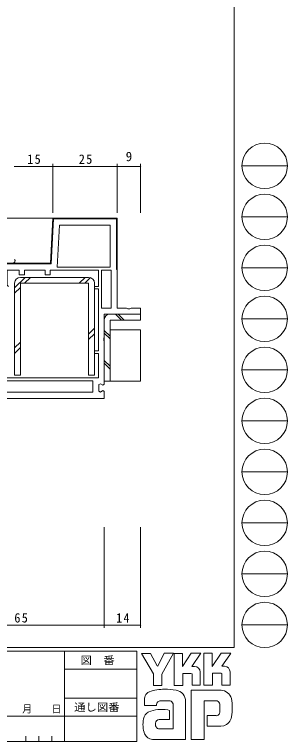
# Model space of a CAD drawing. Units: millimetres on the paper. Extents: x -420 to 373, y -297 to 267.
# Drawn here: x 267.1 to 372.9, y -297 to -14.9 of the extents above; entities that cross this region are included whole.
import ezdxf
from ezdxf.enums import TextEntityAlignment as Align

# ---------------------------------------------------------------- set-up
doc = ezdxf.new("R2010")
doc.units = ezdxf.units.MM
for name, color, linetype, lineweight in [('0-1_YKK_ZWAK', 7, 'Continuous', 9), ('0-3_YKK_12', 2, 'Continuous', 9), ('0-4_YKK_D', 6, 'Continuous', 9), ('0-6_YKK_13', 4, 'Continuous', 9), ('0-7_YKK_11', 7, 'Continuous', 9)]:
    doc.layers.add(name, color=color, linetype=linetype, lineweight=lineweight)
doc.styles.add('ＭＳ ゴシック', font='')
doc.styles.get('ＭＳ ゴシック').set_extended_font_data('MS Gothic')

msp = doc.modelspace()

# ---------------------------------------------------------------- linework, layer by layer
at = {"layer": '0-1_YKK_ZWAK'}
for p, q in [((352.3, 264.4), (352.3, -260.6)), ((355.276, -73.616), (372.916, -73.616)), ((355.276, -93.412), (372.916, -93.412)), ((355.276, -113.208), (372.916, -113.208)), ((355.276, -133.004), (372.916, -133.004)), ((355.276, -152.8), (372.916, -152.8)), ((355.276, -172.596), (372.916, -172.596)), ((355.276, -192.392), (372.916, -192.392)), ((355.276, -212.188), (372.916, -212.188)), ((355.276, -231.984), (372.916, -231.984)), ((355.276, -251.78), (372.916, -251.78)), ((352.3, -260.6), (-417.7, -260.6)), ((314.5, -262), (-417.7, -262)), ((286.5, -262), (286.5, -297)), ((314.5, -262), (314.5, -297)), ((316.337, -262.906), (319.851, -262.906)), ((320.932, -270.799), (316.337, -262.906)), ((325.136, -262.798), (322.581, -267.771)), ((328.96, -275.231), (328.96, -262.825)), ((340.474, -262.717), (343.745, -262.717)), ((340.474, -275.123), (340.474, -262.717)), ((347.178, -262.717), (350.962, -262.717)), ((350.583, -263.365), (347.461, -267.825)), ((350.962, -262.717), (350.583, -263.365)), ((336.879, -267.906), (335.84, -267.906)), ((348.501, -267.825), (347.461, -267.825)), ((286.5, -269), (314.5, -269)), ((335.474, -270.582), (332.284, -270.582)), ((339.042, -270.069), (339.042, -275.15)), ((343.88, -270.555), (343.88, -275.123)), ((347.069, -270.555), (343.88, -270.555)), ((347.502, -270.717), (347.069, -270.555)), ((347.502, -275.096), (347.502, -270.717)), ((350.664, -270.069), (350.664, -275.096)), ((343.88, -275.123), (340.474, -275.123)), ((347.502, -275.046), (347.553, -275.096)), ((350.664, -275.096), (347.502, -275.096)), ((347.124, -277.096), (335.528, -277.096)), ((335.528, -277.096), (335.528, -296.206)), ((286.5, -280.199), (314.5, -280.199)), ((317.418, -283.07), (317.418, -281.141)), ((327.446, -281.205), (323.748, -281.275)), ((333.42, -281.583), (333.42, -296.179)), ((340.555, -281.259), (345.204, -281.259)), ((340.555, -296.206), (340.555, -281.259)), ((322.067, -283.07), (317.418, -283.07)), ((328.527, -292.071), (328.527, -282.34)), ((346.673, -282.756), (346.691, -285.391)), ((185.7, -287.2), (286.5, -287.2)), ((314.5, -287.199), (286.5, -287.199)), ((341.772, -286.989), (341.772, -291.125)), ((345.313, -286.989), (341.772, -286.989)), ((327.176, -288.53), (323.181, -288.535)), ((322.905, -292.071), (328.527, -292.071)), ((328.095, -292.071), (328.446, -292.071)), ((328.527, -292.07), (328.528, -292.071)), ((341.772, -291.125), (347.097, -291.125)), ((347.097, -291.125), (348.178, -290.882)), ((271.38, -294.9), (271.38, -297)), ((276.42, -294.9), (276.42, -297)), ((281.46, -294.9), (281.46, -297)), ((333.42, -296.179), (333.095, -296.233)), ((-417.7, -297), (314.5, -297)), ((322.067, -296.26), (320.58, -296.26)), ((333.095, -296.233), (322.067, -296.26))]:
    msp.add_line(p, q, dxfattribs=at)
for points in [[(319.851, -262.906), (322.364, -267.609), (322.581, -267.771)], [(325.136, -262.798), (328.762, -262.798), (324.229, -270.826)], [(328.96, -262.825), (332.176, -262.825), (332.176, -267.923), (335.555, -262.771)], [(335.555, -262.771), (339.38, -262.771), (335.84, -267.906)], [(343.745, -262.717), (343.745, -267.908), (347.178, -262.717)], [(324.229, -270.826), (324.229, -275.258), (320.932, -275.258), (320.932, -270.799)], [(332.284, -270.582), (332.284, -275.231), (328.96, -275.231)], [(339.042, -275.15), (335.906, -275.15), (335.906, -270.744), (335.474, -270.582)], [(326.473, -284.773), (327.176, -284.935), (327.176, -288.53)], [(335.528, -296.206), (339.772, -296.206), (340.555, -296.206)]]:
    msp.add_lwpolyline(points, dxfattribs=at)
for centre in [(364.096, -73.616), (364.096, -93.412), (364.096, -113.208), (364.096, -133.004), (364.096, -152.8), (364.096, -172.596), (364.096, -192.392), (364.096, -212.188), (364.096, -231.984), (364.096, -251.78)]:
    msp.add_circle(centre, 8.82, dxfattribs=at)
for centre, radius, start, end in [((336.879, -270.069), 2.163, 0.00165, 89.99603), ((348.501, -269.988), 2.163, 0.00165, 89.99603), ((320.106, -280.055), 2.444, 109.02126, 161.51263), ((325.222, -294.401), 17.68, 89.89165, 109.30847), ((325.741, -297.463), 20.748, 78.78009, 91.46938), ((329.03, -281.496), 4.449, 40.66422, 80.31693), ((328.809, -281.485), 4.612, 358.78058, 38.76563), ((346.972, -281.44), 4.341, 14.44571, 87.08746), ((322.459, -281.166), 5.037, 158.41083, 179.71774), ((324.175, -283.007), 2.109, 138.46381, 181.71359), ((323.615, -282.971), 1.701, 85.50551, 126.78038), ((326.956, -282.754), 1.625, 14.75519, 72.44994), ((345.365, -282.479), 1.229, 16.43123, 96.91661), ((330.666, -284.187), 20.86, 350.99026, 10.67624), ((324.02, -297.854), 13.309, 79.38097, 112.05824), ((343.031, -283.208), 3.673, 4.93422, 17.03551), ((320.927, -288.927), 3.908, 121.8271, 169.08475), ((345.314, -285.684), 1.306, 269.95467, 342.90144), ((343.01, -285.041), 3.697, 343.6902, 354.75362), ((347.035, -286.745), 4.291, 285.4429, 349.90448), ((327.949, -290.395), 11.082, 168.76372, 199.80078), ((324.082, -290.328), 2.369, 171.08202, 216.71922), ((323.19, -289.979), 1.445, 90.33952, 178.03638), ((323.15, -290.565), 1.526, 230.97279, 260.7549), ((320.94, -292.443), 3.823, 207.31435, 263.59464)]:
    msp.add_arc(centre, radius, start, end, dxfattribs=at)
at = {"layer": '0-3_YKK_12'}
msp.add_line((282.355, -93.9), (88.527, -93.9), dxfattribs=at)
at = {"layer": '0-4_YKK_D'}
for p, q in [((281.881, -91.905), (281.881, -72.9)), ((281.881, -91.905), (281.881, -72.9)), ((306.881, -91.905), (306.881, -72.9)), ((306.881, -91.905), (306.881, -72.9)), ((315.881, -91.905), (315.881, -72.9)), ((281.881, -73.9), (266.881, -73.9)), ((306.881, -73.9), (281.881, -73.9)), ((315.881, -73.9), (306.881, -73.9)), ((301.881, -213.897), (301.881, -252.897)), ((301.881, -213.897), (301.881, -252.897)), ((315.881, -213.897), (315.881, -252.897)), ((301.881, -251.897), (236.881, -251.897)), ((301.881, -251.897), (315.881, -251.897))]:
    msp.add_line(p, q, dxfattribs=at)
for centre, start, end in [((281.881, -73.9), 0, 180), ((281.881, -73.9), 0, 180), ((281.881, -73.9), 180, 0), ((281.881, -73.9), 180, 0), ((306.881, -73.9), 0, 180), ((306.881, -73.9), 0, 180), ((306.881, -73.9), 180, 0), ((306.881, -73.9), 180, 0), ((315.881, -73.9), 0, 180), ((315.881, -73.9), 180, 0), ((301.881, -251.897), 0, 180), ((301.881, -251.897), 0, 180), ((301.881, -251.897), 180, 0), ((301.881, -251.897), 180, 0), ((315.881, -251.897), 0, 180), ((315.881, -251.897), 180, 0)]:
    msp.add_arc(centre, 0.106, start, end, dxfattribs=at)
at = {"layer": '0-6_YKK_13'}
for p, q in [((271.138, -116.9), (267.081, -120.957)), ((269.381, -116.9), (295.781, -116.899)), ((273.261, -116.9), (270.962, -119.2)), ((294.473, -116.899), (292.173, -119.199)), ((296.485, -117.01), (294.296, -119.199)), ((269.381, -120.78), (267.081, -123.08)), ((303.881, -131.2), (315.881, -131.2)), ((306.233, -131.2), (308.533, -133.5)), ((307.294, -131.2), (309.594, -133.5)), ((315.881, -131.2), (315.881, -133.5)), ((301.881, -157.2), (301.881, -133.2)), ((304.181, -133.5), (304.181, -157.2)), ((315.881, -133.5), (304.181, -133.5)), ((298.081, -136.626), (295.781, -138.926)), ((301.881, -137.454), (304.181, -139.754)), ((315.881, -137.2), (304.181, -137.2)), ((298.081, -138.749), (295.781, -141.049)), ((301.881, -138.515), (304.181, -140.815)), ((269.381, -141.992), (267.081, -144.292)), ((269.381, -144.115), (267.082, -146.415)), ((301.881, -149.121), (304.181, -151.421)), ((301.881, -150.182), (304.181, -152.482)), ((304.181, -157.2), (301.881, -157.2))]:
    msp.add_line(p, q, dxfattribs=at)
for points in [[(298.081, -119.199), (298.082, -154.899), (295.782, -154.899), (295.781, -119.199), (269.381, -119.2), (269.382, -154.9), (267.082, -154.9), (267.081, -119.2)], [(315.881, -137.2), (315.881, -157.2), (304.181, -157.2)]]:
    msp.add_lwpolyline(points, dxfattribs=at)
for centre, radius, start, end in [((266.353, -110.499), 0.9, 270.00302, 40.04936), ((269.381, -119.2), 2.3, 90.00151, 180.00151), ((295.781, -119.199), 2.3, 0.00151, 90.00151), ((303.881, -133.2), 2, 90, 180)]:
    msp.add_arc(centre, radius, start, end, dxfattribs=at)
at = {"layer": '0-7_YKK_11'}
for p, q in [((281.881, -93.9), (306.881, -93.9)), ((284.768, -93.9), (284.468, -94.2)), ((287.597, -93.9), (287.297, -94.2)), ((290.425, -93.9), (290.125, -94.2)), ((293.253, -93.9), (292.953, -94.2)), ((296.082, -93.9), (295.782, -94.2)), ((298.91, -93.9), (298.61, -94.2)), ((301.739, -93.9), (301.439, -94.2)), ((304.567, -93.9), (304.267, -94.2)), ((306.881, -94.414), (306.581, -94.714)), ((282.038, -96.63), (281.721, -96.947)), ((306.881, -97.243), (306.581, -97.543)), ((281.882, -99.614), (281.565, -99.931)), ((306.881, -100.071), (306.581, -100.371)), ((281.725, -102.599), (281.408, -102.916)), ((306.881, -102.9), (306.581, -103.2)), ((281.569, -105.584), (281.252, -105.901)), ((306.881, -105.728), (306.581, -106.028)), ((281.412, -108.569), (281.095, -108.886)), ((306.881, -108.556), (306.581, -108.856)), ((267.268, -111.4), (266.968, -111.7)), ((270.097, -111.4), (269.797, -111.7)), ((272.925, -111.4), (272.625, -111.7)), ((275.753, -111.4), (275.453, -111.7)), ((278.582, -111.4), (278.282, -111.7)), ((306.881, -111.385), (306.581, -111.685)), ((304.181, -112.9), (283.589, -112.9)), ((300.781, -128.9), (300.781, -114.1)), ((264.181, -155.9), (299.581, -155.9)), ((301.881, -163.9), (236.881, -163.9))]:
    msp.add_line(p, q, dxfattribs=at)
for points in [[(259.881, -111.4), (280.964, -111.4), (281.881, -93.9), (306.881, -93.9), (306.881, -128.9), (310.515, -128.9), (310.948, -129.15), (311.814, -129.15), (312.247, -128.9), (315.881, -128.9), (315.881, -131.2), (301.881, -131.2), (301.881, -140.034), (301.631, -140.467), (301.631, -141.333), (301.881, -141.766), (301.881, -158.378), (301.317, -158.741), (300.344, -158.159), (299.781, -158.522), (299.781, -161.078), (300.344, -161.44), (301.317, -160.859), (301.881, -161.222), (301.881, -163.9), (236.881, -163.9)], [(264.181, -155.9), (299.581, -155.9), (299.581, -146.4), (298.081, -146.4), (298.081, -145.4), (299.581, -145.4), (299.581, -121.4), (298.081, -121.4), (298.081, -120.4), (299.581, -120.4), (299.581, -114.1), (280.881, -114.1), (280.881, -115.9), (278.881, -115.9), (278.881, -114.1), (270.881, -114.1), (270.881, -115.9), (268.881, -115.9), (268.881, -114.1), (264.181, -114.1), (264.181, -119.9), (264.681, -120.4)]]:
    msp.add_lwpolyline(points, dxfattribs=at)
for points in [[(281.881, -93.9), (306.881, -93.9), (306.881, -113.9), (306.581, -113.9), (306.581, -94.2), (282.166, -94.2), (281.248, -111.7), (260.181, -111.7), (260.181, -113.8), (261.381, -113.8), (261.381, -114.1), (259.881, -114.1), (259.881, -111.4), (280.964, -111.4)], [(304.181, -112.9), (283.589, -112.9), (284.443, -96.6), (304.181, -96.6)], [(300.781, -128.9), (300.781, -114.1), (304.581, -114.1), (304.581, -128.9)], [(297.481, -157.1), (263.081, -157.1), (263.081, -161.4), (297.481, -161.4)]]:
    msp.add_lwpolyline(points, close=True, dxfattribs=at)

# ---------------------------------------------------------------- texts
at = {"layer": '0-1_YKK_ZWAK', "style": 'ＭＳ ゴシック', "width": 1.1}
for s, p in [('図\u3000番', (292.698, -267.862)), ('通し図番', (290.179, -286.085))]:
    msp.add_text(s, height=2.933, dxfattribs=at).set_placement(p, align=Align.BOTTOM_LEFT)
at = {"layer": '0-1_YKK_ZWAK', "insert": (258.676, -286.169), "char_height": 2.933, "attachment_point": 7, "style": 'ＭＳ ゴシック'}
msp.add_mtext('\\T1.2;\\W0.95;年\\~\\~\\~月\\~\\~\\~日', dxfattribs=at)
at = {"layer": '0-4_YKK_D', "color": 3, "style": 'ＭＳ ゴシック'}
msp.add_text('9', height=3.666, dxfattribs=at).set_placement((310.181, -72.9), align=Align.BOTTOM_LEFT)
at = {"layer": '0-4_YKK_D', "color": 3, "char_height": 3.666, "attachment_point": 7, "style": 'ＭＳ ゴシック'}
for s, insert in [('\\T1.21;\\W0.95;15', (271.981, -72.9)), ('\\T1.21;\\W0.95;25', (291.981, -72.9)), ('\\T1.21;\\W0.95;65', (266.981, -250.897)), ('\\T1.21;\\W0.95;14', (306.443, -250.897))]:
    msp.add_mtext(s, dxfattribs=dict(at, insert=insert))

doc.saveas('drawing.dxf')
